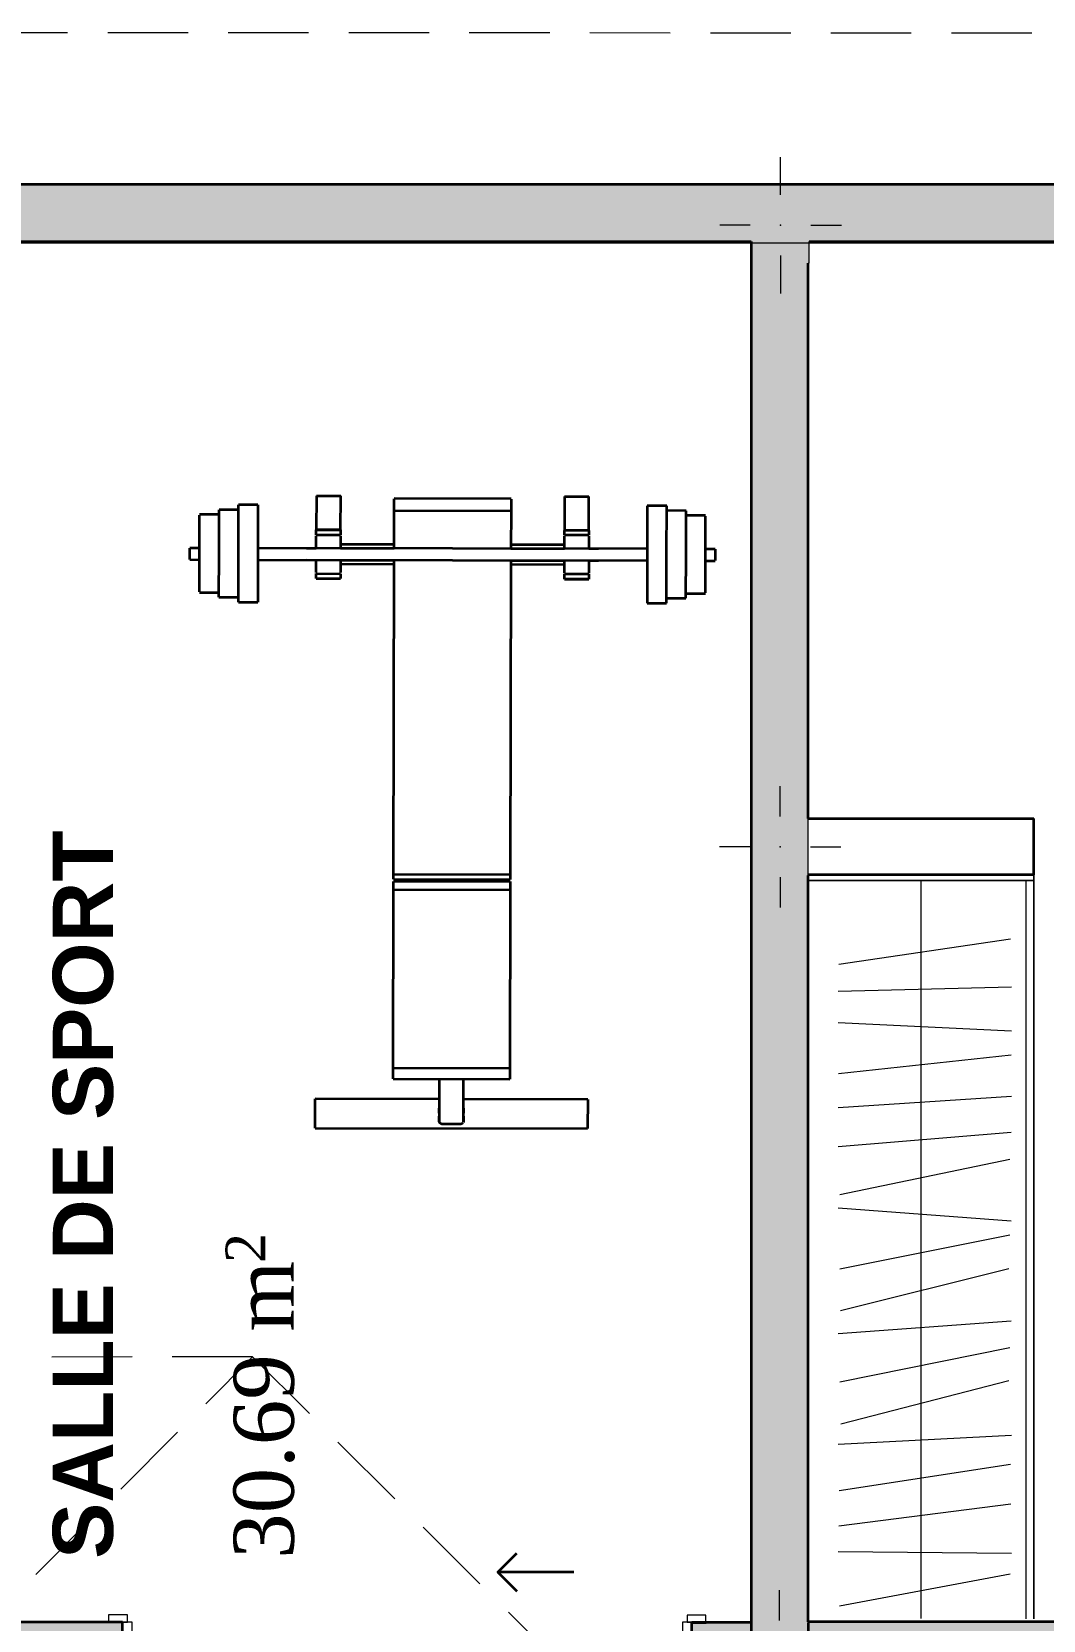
# Model space of a CAD drawing. Header units: millimetres. Extents: x -234375 to -184638, y -91483 to -70216.
# Drawn here: x -197094 to -194430, y -74908 to -70721 of the extents above; entities that cross this region are included whole.
import ezdxf

# ---------------------------------------------------------------- set-up
doc = ezdxf.new("R2010")
doc.units = ezdxf.units.MM
doc.header["$MEASUREMENT"] = 0
doc.linetypes.add('Hidden', pattern=[317.5, 211.666667, -105.833333])
doc.linetypes.add('Wipeout_Contour', pattern=[20000, 0, -20000])
for name, color, linetype, lineweight in [('New_0_Pen_No__15', 214, 'Continuous', 25), ('New_0_Pen_No__7', 7, 'Continuous', 35), ('New_2D Drafting - General_Pen_No__1', 7, 'Continuous', 13), ('New_Archicad Doors_Pen_No__27', 7, 'Continuous', 35), ('New_Drawing & Figure_Pen_No__13', 54, 'Continuous', 18), ('New_Drawing & Figure_Pen_No__15', 214, 'Continuous', 25), ('New_Drawing & Figure_Pen_No__7', 7, 'Continuous', 35), ('New_Shell - Roof_Pen_No__1', 7, 'Continuous', 13), ('New_Structural - Bearing_Pen_No__1', 7, 'Continuous', 13), ('New_Structural - Bearing_Pen_No__20', 1, 'Continuous', 0), ('New_Structural - Bearing_Pen_No__27', 7, 'Continuous', 35)]:
    doc.layers.add(name, color=color, linetype=linetype, lineweight=lineweight)
for name, color, linetype in [('New_Archicad Doors', 7, 'Continuous'), ('New_Drawing & Figure', 7, 'Continuous'), ('New_Shell - Roof', 7, 'Continuous'), ('New_Structural - Bearing', 7, 'Continuous')]:
    doc.layers.add(name, color=color, linetype=linetype)
for name, color, linetype, lineweight, true_color in [('New_Archicad Doors_Pen_No__23', 30, 'Continuous', 20, 0xff6600), ('New_Archicad Doors_Pen_No__3', 30, 'Continuous', 18, 0xff6600), ('New_Drawing & Figure_Pen_No__254', 254, 'Continuous', 13, 0xe8e8e8), ('New_Structural - Bearing_Pen_No__160', 33, 'Continuous', 20, 0xb4a35c)]:
    doc.layers.add(name, color=color, linetype=linetype, lineweight=lineweight, true_color=true_color)
doc.styles.add('GENERATED_STYLE_1', font='arial.ttf')
doc.styles.add('GENERATED_STYLE_2', font='times.ttf')

# ---------------------------------------------------------------- blocks, each defined once
blk = doc.blocks.new('Slab_1', base_point=(-200787.4, -71277.4))
at = {"layer": 'New_Structural - Bearing_Pen_No__1', "color": 7, "linetype": 'Continuous', "lineweight": 13, "flags": 128}
blk.add_lwpolyline([(-200787.4, -71277.4), (-190000.1, -71277.1), (-189999.5, -71124.5), (-188874.4, -71129.2), (-187846.5, -71129.2), (-187843.4, -74360.9), (-188874.7, -74359.2), (-188874.4, -78662), (-187060.4, -78662), (-187064.7, -89633.3), (-200492.9, -89632.1), (-200498.7, -85263), (-199444, -85265.7), (-199437.7, -82864.3), (-199438.1, -82864.3), (-199438.1, -77162), (-197397.7, -77162), (-197397.7, -75061.6), (-200787.4, -75061.6)], close=True, dxfattribs=at)
blk = doc.blocks.new('Sliding Door')
at = {"layer": 'New_Archicad Doors_Pen_No__23', "color": 30, "linetype": 'Continuous', "lineweight": 20, "true_color": 0xff6600}
for p, q in [((-710, 0), (-750, 0)), ((-750, 0), (-750, -115)), ((-710, -115), (-710, 0)), ((750, 0), (710, 0)), ((710, 0), (710, -115)), ((750, -115), (750, 0)), ((-750, -115), (-710, -115)), ((710, -115), (750, -115))]:
    blk.add_line(p, q, dxfattribs=at)
at = {"layer": 'New_Archicad Doors_Pen_No__27', "color": 7, "linetype": 'Continuous', "lineweight": 35}
for p, q in [((-750, 35), (-787, 35)), ((-750, 35), (-787, 35)), ((-750, 0), (-750, 35)), ((-750, 0), (-750, 35)), ((-750, -115), (-750, 0)), ((-750, -115), (-750, 0)), ((750, 0), (750, 35)), ((750, 0), (750, 35)), ((750, 35), (787, 35)), ((750, 35), (787, 35)), ((750, -115), (750, 0)), ((750, -115), (750, 0)), ((-750, -115), (-787, -115)), ((-750, -115), (-787, -115)), ((750, -115), (787, -115)), ((750, -115), (787, -115))]:
    blk.add_line(p, q, dxfattribs=at)
at = {"layer": 'New_Archicad Doors_Pen_No__3', "color": 30, "linetype": 'Continuous', "lineweight": 18, "true_color": 0xff6600}
for p, q in [((-737, 54), (-787, 54)), ((-787, 54), (-787, 35)), ((-737, 35), (-737, 54)), ((787, 54), (737, 54)), ((737, 54), (737, 35)), ((787, 35), (787, 54)), ((-787, 35), (-737, 35)), ((-725, 35), (-750, 35)), ((-750, 35), (-750, 0)), ((-750, 0), (-725, 0)), ((-725, 0), (-725, 35)), ((0, 0), (710, 0)), ((0, -40), (0, 0)), ((710, 0), (710, -40)), ((750, 35), (725, 35)), ((725, 35), (725, 0)), ((725, 0), (750, 0)), ((737, 35), (787, 35)), ((750, 0), (750, 35)), ((-710, -40), (0, -40)), ((-710, -80), (-710, -40)), ((710, -40), (0, -40)), ((0, -40), (0, -80)), ((0, -80), (-710, -80)), ((-737, -115), (-787, -115)), ((-787, -115), (-787, -134)), ((-737, -134), (-737, -115)), ((787, -115), (737, -115)), ((737, -115), (737, -134)), ((787, -134), (787, -115)), ((-787, -134), (-737, -134)), ((737, -134), (787, -134))]:
    blk.add_line(p, q, dxfattribs=at)
blk = doc.blocks.new('Wall_1', base_point=(-195049, -75063.6))
at = {"layer": 'New_Structural - Bearing_Pen_No__160', "linetype": 'Continuous', "lineweight": 0, "true_color": 0x5a512e}
for points in [[(-200937.4, -74911.6), (-200937.4, -74917), (-200792.8, -74917), (-200787.4, -74911.6)], [(-200787.4, -74911.6), (-200792.8, -74917), (-200787.3, -74917), (-200787.3, -74911.6)], [(-200787.3, -74911.6), (-200787.3, -74917), (-200742.9, -74917), (-200742.9, -75057), (-200787.3, -75057), (-200787.3, -75061.6), (-196855, -75062.9), (-196854.9, -74912.9), (-197336.7, -74912.8), (-197336.7, -75062), (-197486.7, -75062), (-197486.7, -74912.7)], [(-195355, -75063.5), (-195198.2, -75063.5), (-195198.2, -74913.5), (-195354.9, -74913.5)], [(-195050, -75063.5), (-195198.2, -75063.5), (-195049, -75063.6), (-195049, -74913.6), (-195050, -74913.6)], [(-200932.8, -75057), (-200937.4, -75057), (-200937.4, -75061.6)], [(-200932.8, -75057), (-200937.4, -75061.6), (-200787.3, -75061.6), (-200787.3, -75057)]]:
    blk.add_hatch(color=59, dxfattribs=at).paths.add_polyline_path(points)
at = {"layer": 'New_Structural - Bearing_Pen_No__27', "color": 7, "linetype": 'Continuous', "lineweight": 35}
for p, q in [((-196854.9, -74912.9), (-196891.9, -74912.9)), ((-196855, -74947.9), (-196854.9, -74912.9)), ((-195355, -74948.5), (-195354.9, -74913.5)), ((-195354.9, -74913.5), (-195317.9, -74913.5)), ((-196855, -75062.9), (-196855, -74947.9)), ((-195355, -75063.5), (-195355, -74948.5)), ((-196855, -75062.9), (-196892, -75062.9)), ((-195355, -75063.5), (-195318, -75063.5))]:
    blk.add_line(p, q, dxfattribs=at)
at = {"layer": 'New_Structural - Bearing_Pen_No__27', "color": 7, "linetype": 'Continuous', "lineweight": 35, "flags": 128}
for points in [[(-200937.4, -74917), (-200937.4, -74911.6)], [(-197486.7, -74912.7), (-200787.4, -74911.6)], [(-196854.9, -74912.9), (-197336.7, -74912.8)], [(-195198.2, -74913.5), (-195354.9, -74913.5)], [(-195049, -74913.6), (-195049, -75063.6)], [(-200937.4, -75061.6), (-196855, -75062.9)], [(-195355, -75063.5), (-195049, -75063.6)]]:
    blk.add_lwpolyline(points, dxfattribs=at)
at = {"layer": 'New_Archicad Doors', "color": 21, "linetype": 'Continuous', "lineweight": 18, "true_color": 0xff9955, "zscale": 1000, "rotation": 359.9805273812867}
blk.add_blockref('Sliding Door', (-196105, -74948.2), dxfattribs=at)
blk = doc.blocks.new('Wall_3', base_point=(-190000.8, -71123.2))
at = {"layer": 'New_Structural - Bearing_Pen_No__160', "linetype": 'Continuous', "lineweight": 0, "true_color": 0x5a512e}
blk.add_hatch(color=59, dxfattribs=at).paths.add_polyline_path([(-200740, -71273.5), (-195196.4, -71273.4), (-195196.4, -71131.1), (-195046.4, -71131.1), (-195046.4, -71273.4), (-190159.8, -71273.2), (-190159.8, -71123.2), (-200740, -71123.5)])
at = {"layer": 'New_Structural - Bearing_Pen_No__27', "color": 7, "linetype": 'Continuous', "lineweight": 35, "flags": 128}
for points in [[(-190000.8, -71123.2), (-200740, -71123.5)], [(-200787.4, -71273.5), (-195199, -71273.4)], [(-195046.4, -71273.4), (-190159.8, -71273.2)]]:
    blk.add_lwpolyline(points, dxfattribs=at)
blk = doc.blocks.new('Wall_4', base_point=(-195049, -71123.4))
at = {"layer": 'New_Structural - Bearing_Pen_No__160', "linetype": 'Continuous', "lineweight": 0, "true_color": 0x5a512e}
for points in [[(-195199, -71273.4), (-195199, -74912), (-195049, -74912), (-195049, -72944.6), (-195196.5, -72944.6), (-195196.5, -72794.6), (-195049, -72794.6), (-195049, -71331.1), (-195196.4, -71331.1), (-195196.4, -71273.4)], [(-195199, -74912), (-195199, -75062), (-195198.2, -75061.2), (-195198.2, -74913.5), (-195050.5, -74913.5), (-195049, -74912)], [(-195049, -74912), (-195050.5, -74913.5), (-195050, -74913.5), (-195050, -75062), (-195049, -75062)], [(-195199, -75062), (-195198.2, -75062), (-195198.2, -75061.2)]]:
    blk.add_hatch(color=59, dxfattribs=at).paths.add_polyline_path(points)
at = {"layer": 'New_Structural - Bearing_Pen_No__27', "color": 7, "linetype": 'Continuous', "lineweight": 35, "flags": 128}
for points in [[(-195199, -71273.4), (-195199, -75062)], [(-195049, -72794.6), (-195049, -71331.1)], [(-195049, -74912), (-195049, -72944.6)]]:
    blk.add_lwpolyline(points, dxfattribs=at)
blk = doc.blocks.new('Door_2')
at = {"layer": 'New_Archicad Doors_Pen_No__23', "color": 30, "linetype": 'Continuous', "lineweight": 20, "true_color": 0xff6600}
for p, q in [((-410, 0), (-450, 0)), ((-450, 0), (-450, -115)), ((-410, -115), (-410, 0)), ((450, 0), (410, 0)), ((410, 0), (410, -115)), ((450, -115), (450, 0)), ((-450, -115), (-410, -115)), ((410, -115), (450, -115))]:
    blk.add_line(p, q, dxfattribs=at)
at = {"layer": 'New_Archicad Doors_Pen_No__27', "color": 7, "linetype": 'Continuous', "lineweight": 35}
for p, q in [((-450, 35), (-487, 35)), ((-450, 35), (-487, 35)), ((-450, 0), (-450, 35)), ((-450, 0), (-450, 35)), ((-450, -115), (-450, 0)), ((-450, -115), (-450, 0)), ((450, 0), (450, 35)), ((450, 0), (450, 35)), ((450, 35), (487, 35)), ((450, 35), (487, 35)), ((450, -115), (450, 0)), ((450, -115), (450, 0)), ((-450, -115), (-487, -115)), ((-450, -115), (-487, -115)), ((450, -115), (487, -115)), ((450, -115), (487, -115))]:
    blk.add_line(p, q, dxfattribs=at)
at = {"layer": 'New_Archicad Doors_Pen_No__3', "color": 30, "linetype": 'Continuous', "lineweight": 18, "true_color": 0xff6600}
for p, q in [((370, 0), (370, 820)), ((370, 820), (410, 820)), ((410, 820), (410, 0)), ((-437, 54), (-487, 54)), ((-487, 54), (-487, 35)), ((-437, 35), (-437, 54)), ((487, 54), (437, 54)), ((437, 54), (437, 35)), ((487, 35), (487, 54)), ((-487, 35), (-437, 35)), ((-425, 35), (-450, 35)), ((-450, 35), (-450, 0)), ((-450, 0), (-425, 0)), ((-425, 0), (-425, 35)), ((410, 0), (370, 0)), ((450, 35), (425, 35)), ((425, 35), (425, 0)), ((425, 0), (450, 0)), ((437, 35), (487, 35)), ((450, 0), (450, 35)), ((-437, -115), (-487, -115)), ((-487, -115), (-487, -134)), ((-437, -134), (-437, -115)), ((487, -115), (437, -115)), ((437, -115), (437, -134)), ((487, -134), (487, -115)), ((-487, -134), (-437, -134)), ((437, -134), (487, -134))]:
    blk.add_line(p, q, dxfattribs=at)
blk.add_arc((410, 0), 820, 90, 180, dxfattribs=at)
blk = doc.blocks.new('Wall_19', base_point=(-195049, -75062))
at = {"layer": 'New_Structural - Bearing_Pen_No__160', "linetype": 'Continuous', "lineweight": 0, "true_color": 0x5a512e}
for points in [[(-195049, -75062), (-193433.6, -75062), (-193433.6, -74912), (-195049, -74912)], [(-192533.6, -75062), (-191596.4, -75062), (-191596.4, -74912), (-192533.6, -74912)]]:
    blk.add_hatch(color=59, dxfattribs=at).paths.add_polyline_path(points)
at = {"layer": 'New_Structural - Bearing_Pen_No__27', "color": 7, "linetype": 'Continuous', "lineweight": 35}
for p, q in [((-193433.6, -74912), (-193470.6, -74912)), ((-193433.6, -74947), (-193433.6, -74912)), ((-192533.6, -74912), (-192496.6, -74912)), ((-192533.6, -74947), (-192533.6, -74912)), ((-193433.6, -75062), (-193433.6, -74947)), ((-192533.6, -75062), (-192533.6, -74947)), ((-193433.6, -75062), (-193470.6, -75062)), ((-192533.6, -75062), (-192496.6, -75062))]:
    blk.add_line(p, q, dxfattribs=at)
at = {"layer": 'New_Structural - Bearing_Pen_No__27', "color": 7, "linetype": 'Continuous', "lineweight": 35, "flags": 128}
for points in [[(-193433.6, -74912), (-195049, -74912)], [(-191596.4, -74912), (-192533.6, -74912)], [(-195199, -75062), (-195198.2, -75062)], [(-195049, -75062), (-193433.6, -75062)], [(-192533.6, -75062), (-191596.4, -75062)]]:
    blk.add_lwpolyline(points, dxfattribs=at)
at = {"layer": 'New_Archicad Doors', "color": 21, "linetype": 'Continuous', "lineweight": 18, "true_color": 0xff9955, "zscale": 1000}
blk.add_blockref('Door_2', (-192983.6, -74947), dxfattribs=at)
blk = doc.blocks.new('Column_15', base_point=(-195122.5, -72869.6))
at = {"layer": 'New_Structural - Bearing_Pen_No__160', "linetype": 'Continuous', "lineweight": 0, "true_color": 0x5a512e}
for points in [[(-195196.5, -72794.6), (-195196.5, -72944.6), (-195049, -72944.6), (-195049, -72794.6)], [(-195048.5, -72794.6), (-195049, -72794.6), (-195049, -72944.6), (-195048.5, -72944.6)]]:
    blk.add_hatch(color=59, dxfattribs=at).paths.add_polyline_path(points)
at = {"layer": 'New_Structural - Bearing_Pen_No__1', "color": 7, "linetype": 'Continuous', "lineweight": 13, "flags": 128}
blk.add_lwpolyline([(-195049, -72944.6), (-195048.5, -72944.6), (-195048.5, -72794.6), (-195049, -72794.6)], dxfattribs=at)
at = {"layer": 'New_Structural - Bearing_Pen_No__20', "color": 1, "linetype": 'Continuous', "lineweight": 0}
for p, q in [((-195122.5, -72789.6), (-195122.5, -72709.6)), ((-195202.5, -72869.6), (-195282.5, -72869.6)), ((-195042.5, -72869.6), (-194962.5, -72869.6)), ((-195122.5, -72949.6), (-195122.5, -73029.6))]:
    blk.add_line(p, q, dxfattribs=at)
blk.add_point((-195122.5, -72869.6), dxfattribs=at)
blk = doc.blocks.new('Column_16', base_point=(-195121.4, -71231.1))
at = {"layer": 'New_Structural - Bearing_Pen_No__160', "linetype": 'Continuous', "lineweight": 0, "true_color": 0x5a512e}
for points in [[(-195046.4, -71131.1), (-195196.4, -71131.1), (-195196.4, -71273.4), (-195049, -71273.4), (-195046.4, -71273.4)], [(-195049, -71273.4), (-195196.4, -71273.4), (-195196.4, -71331.1), (-195049, -71331.1)], [(-195046.4, -71273.4), (-195049, -71273.4), (-195049, -71331.1), (-195046.4, -71331.1)]]:
    blk.add_hatch(color=59, dxfattribs=at).paths.add_polyline_path(points)
at = {"layer": 'New_Structural - Bearing_Pen_No__1', "color": 7, "linetype": 'Continuous', "lineweight": 13, "flags": 128}
blk.add_lwpolyline([(-195049, -71331.1), (-195046.4, -71331.1), (-195046.4, -71273.4)], dxfattribs=at)
at = {"layer": 'New_Structural - Bearing_Pen_No__20', "color": 1, "linetype": 'Continuous', "lineweight": 0}
for p, q in [((-195121.4, -71151.1), (-195121.4, -71051.1)), ((-195201.4, -71231.1), (-195281.4, -71231.1)), ((-195041.4, -71231.1), (-194961.4, -71231.1)), ((-195121.4, -71311.1), (-195121.4, -71411.1))]:
    blk.add_line(p, q, dxfattribs=at)
blk.add_point((-195121.4, -71231.1), dxfattribs=at)
blk = doc.blocks.new('Column_29', base_point=(-195124.1, -74988.5))
at = {"layer": 'New_Structural - Bearing_Pen_No__160', "linetype": 'Continuous', "lineweight": 0, "true_color": 0x5a512e}
for points in [[(-195050.5, -74913.5), (-195198.2, -74913.5), (-195050.6, -74913.6)], [(-195050.6, -74913.6), (-195198.2, -74913.5), (-195198.2, -75061.2)], [(-195050.6, -74913.6), (-195198.2, -75061.2), (-195198.2, -75062), (-195050, -75062), (-195050, -74913.6)], [(-195050.5, -74913.5), (-195050.6, -74913.6), (-195050, -74913.6), (-195050, -74913.5)], [(-195050, -75062), (-195198.2, -75062), (-195198.2, -75063.5), (-195050, -75063.5)]]:
    blk.add_hatch(color=59, dxfattribs=at).paths.add_polyline_path(points)
at = {"layer": 'New_Structural - Bearing_Pen_No__20', "color": 1, "linetype": 'Continuous', "lineweight": 0}
for p, q in [((-195124.1, -74908.5), (-195124.1, -74828.5)), ((-195204.1, -74988.5), (-195284.1, -74988.5)), ((-195044.1, -74988.5), (-194964.1, -74988.5)), ((-195124.1, -75068.5), (-195124.1, -75148.5))]:
    blk.add_line(p, q, dxfattribs=at)
blk.add_point((-195124.1, -74988.5), dxfattribs=at)
blk = doc.blocks.new('Roof_1', base_point=(-201339, -70721))
at = {"layer": 'New_Shell - Roof_Pen_No__1', "color": 7, "linetype": 'Hidden', "lineweight": 13, "flags": 128}
for points in [[(-201339, -70721), (-187447.2, -70726.6)], [(-199997.6, -77710.4), (-196512.6, -74213.8)], [(-196512.6, -74213.8), (-197851, -74214.6)], [(-196512.6, -74213.8), (-194237.5, -76486)]]:
    blk.add_lwpolyline(points, dxfattribs=at)

msp = doc.modelspace()

# ---------------------------------------------------------------- linework, layer by layer
at = {"layer": 'New_0_Pen_No__7', "color": 7, "linetype": 'Continuous', "lineweight": 35}
for points in [[(-195666.5, -74780.9), (-195866.5, -74780.9), (-195816.5, -74730.9)], [(-195866.5, -74780.9), (-195816.5, -74830.9)]]:
    msp.add_lwpolyline(points, dxfattribs=at)
at = {"layer": 'New_Drawing & Figure_Pen_No__13', "color": 54, "linetype": 'Continuous', "lineweight": 18}
for p, q in [((-194515.5, -73112.7), (-194967.7, -73179.4)), ((-194513.1, -73239), (-194970.1, -73251.1)), ((-194513.3, -73355.1), (-194969.9, -73332.9)), ((-194514.3, -73418.5), (-194968.8, -73467.5)), ((-194513.5, -73527.1), (-194969.6, -73557)), ((-194513.8, -73622.2), (-194969.4, -73659.9)), ((-194517.8, -73693.5), (-194965.4, -73786.6)), ((-194513.7, -73856.1), (-194969.5, -73822)), ((-194517.5, -73893.1), (-194965.7, -73983)), ((-194519.9, -73981.6), (-194963.3, -74092.5)), ((-194513.6, -74119.3), (-194969.5, -74152.8)), ((-194517.5, -74189.8), (-194965.6, -74280.2)), ((-194520.3, -74276.7), (-194962.8, -74391.3)), ((-194513.3, -74421.3), (-194969.8, -74444.8)), ((-194515.7, -74497.5), (-194967.5, -74566.6)), ((-194514.9, -74601.9), (-194968.3, -74660.2)), ((-194513, -74732.1), (-194970.1, -74727.9)), ((-194517, -74786.9), (-194966.2, -74871.2))]:
    msp.add_line(p, q, dxfattribs=at)
at = {"layer": 'New_Drawing & Figure_Pen_No__7', "color": 7, "linetype": 'Continuous', "lineweight": 35}
for p, q in [((-196549.8, -72096.4), (-196549.5, -71968.2)), ((-196498.3, -71968.3), (-196549.5, -71968.2)), ((-196498.3, -71968.3), (-196498.5, -72096.5)), ((-196344.4, -71944.2), (-196344.6, -72033.9)), ((-196344.4, -71944.2), (-196338, -71944.2)), ((-196338, -71944.2), (-196286.7, -71944.3)), ((-196286.7, -71944.3), (-196280.3, -71944.3)), ((-196280.5, -72034), (-196280.3, -71944.3)), ((-196139.4, -71982.8), (-196139.3, -71952)), ((-195831.7, -71952.1), (-196139.3, -71951.5)), ((-195831.7, -71952.6), (-195831.7, -71983.4)), ((-195690.7, -71945.5), (-195690.8, -72035.2)), ((-195690.7, -71945.5), (-195684.3, -71945.5)), ((-195684.3, -71945.5), (-195633, -71945.6)), ((-195633, -71945.6), (-195626.6, -71945.6)), ((-195626.8, -72035.3), (-195626.6, -71945.6)), ((-195472.8, -71970.3), (-195473.1, -72098.5)), ((-195421.5, -71970.4), (-195472.8, -71970.3)), ((-195421.8, -72098.6), (-195421.5, -71970.4)), ((-196652.3, -72096.2), (-196652.1, -71995.2)), ((-196600.8, -71993.7), (-196652.1, -71993.6)), ((-196601, -72096.3), (-196600.8, -71980.9)), ((-196549.5, -71981), (-196600.8, -71980.9)), ((-196139.6, -72083.5), (-196139.4, -71982.8)), ((-196139.4, -71982.8), (-195831.7, -71983.4)), ((-195831.7, -71983.4), (-195831.9, -72084.1)), ((-195370.3, -71983.3), (-195421.6, -71983.2)), ((-195370.5, -72098.7), (-195370.3, -71983.3)), ((-195319, -71996.3), (-195370.3, -71996.2)), ((-195319.2, -72098.8), (-195319, -71997.8)), ((-196344.7, -72082.5), (-196344.6, -72049.4)), ((-196280.5, -72034), (-196344.6, -72033.9)), ((-196344.6, -72046.7), (-196344.6, -72033.9)), ((-196344.6, -72033.9), (-196280.5, -72034)), ((-196344.6, -72046.7), (-196280.5, -72046.9)), ((-196280.5, -72049.5), (-196280.6, -72082.6)), ((-196280.5, -72034), (-196280.5, -72046.9)), ((-195690.9, -72048), (-195690.8, -72035.2)), ((-195626.8, -72048.2), (-195690.9, -72048)), ((-195690.9, -72083.8), (-195690.9, -72050.7)), ((-195626.8, -72035.3), (-195690.8, -72035.2)), ((-195626.8, -72035.3), (-195690.8, -72035.2)), ((-195626.8, -72050.8), (-195626.9, -72083.9)), ((-195626.8, -72035.3), (-195626.8, -72048.2)), ((-196678, -72097.1), (-196677.9, -72082.1)), ((-196678, -72112.1), (-196678, -72097.1)), ((-196652.3, -72081.7), (-196677.9, -72081.7)), ((-196652.5, -72197.1), (-196652.3, -72096.2)), ((-196601.3, -72211.6), (-196601, -72096.3)), ((-196550, -72224.5), (-196549.8, -72096.4)), ((-196498.5, -72096.5), (-196498.8, -72224.6)), ((-195473, -72084.1), (-196498.5, -72082)), ((-196344.7, -72082.6), (-196370.3, -72082.6)), ((-196139.6, -72072.8), (-196280.6, -72072.5)), ((-196139.6, -72083), (-196280.6, -72082.8)), ((-195690.9, -72073.7), (-195831.9, -72073.4)), ((-195690.9, -72083.9), (-195831.9, -72083.6)), ((-195601.2, -72084.1), (-195626.9, -72084)), ((-195473.1, -72098.5), (-195473.3, -72226.7)), ((-195422, -72226.8), (-195421.8, -72098.6)), ((-195370.7, -72214.1), (-195370.5, -72098.7)), ((-195319.4, -72199.8), (-195319.2, -72098.8)), ((-195293.6, -72084.4), (-195319.2, -72084.4)), ((-195293.6, -72084.8), (-195293.6, -72099.8)), ((-196678, -72112.4), (-196652.4, -72112.5)), ((-196498.5, -72112.8), (-195473.1, -72114.8)), ((-196370.4, -72113.3), (-196344.7, -72113.4)), ((-196344.8, -72146.6), (-196344.7, -72113)), ((-196280.6, -72113.1), (-196280.7, -72146.7)), ((-196280.7, -72123.8), (-196139.7, -72124)), ((-196280.6, -72113.5), (-196139.6, -72113.8)), ((-196141.3, -72941.5), (-196139.6, -72113.5)), ((-195832, -72114.1), (-195833.6, -72942.2)), ((-195832, -72114.4), (-195691, -72114.7)), ((-195832, -72124.7), (-195691, -72124.9)), ((-195691.1, -72147.9), (-195691, -72114.3)), ((-195626.9, -72114.4), (-195627, -72148)), ((-195626.9, -72114.8), (-195601.3, -72114.9)), ((-195319.3, -72115.1), (-195293.6, -72115.2)), ((-195293.6, -72099.8), (-195293.6, -72114.8)), ((-196344.8, -72162.1), (-196344.8, -72149.3)), ((-196344.8, -72149.3), (-196280.7, -72149.4)), ((-196344.8, -72162.1), (-196280.7, -72162.2)), ((-196344.8, -72162.1), (-196280.7, -72162.2)), ((-196280.7, -72149.4), (-196280.7, -72162.2)), ((-195691.1, -72163.4), (-195691.1, -72150.6)), ((-195627, -72150.7), (-195691.1, -72150.6)), ((-195691.1, -72163.4), (-195627, -72163.5)), ((-195627, -72163.5), (-195691.1, -72163.4)), ((-195627, -72150.7), (-195627, -72163.5)), ((-196652.5, -72198.7), (-196601.3, -72198.8)), ((-196601.3, -72211.6), (-196550, -72211.7)), ((-196550, -72224.5), (-196498.8, -72224.6)), ((-195422, -72214), (-195370.7, -72214.1)), ((-195370.7, -72201.2), (-195319.5, -72201.3)), ((-195473.3, -72226.7), (-195422, -72226.8)), ((-196141.4, -72982.9), (-196141.3, -72960.5)), ((-196141.3, -72954.9), (-196141.3, -72941.5)), ((-196141.3, -72941.5), (-195833.6, -72942.2)), ((-196141.3, -72954.9), (-195833.7, -72955.5)), ((-195833.7, -72961), (-196141.3, -72960.4)), ((-196019.5, -72955), (-196019.5, -72960.8)), ((-195955.4, -72960.9), (-195955.4, -72955.1)), ((-195833.6, -72942.2), (-195833.7, -72955.5)), ((-195833.7, -72961.1), (-195833.7, -72983.5)), ((-196142.3, -73452.8), (-196141.4, -72982.9)), ((-195833.7, -72983.5), (-196141.4, -72982.9)), ((-195833.7, -72983.5), (-195834.7, -73453.4)), ((-196142.3, -73480.9), (-196142.3, -73452.8)), ((-195834.7, -73453.4), (-196142.3, -73452.8)), ((-196142.3, -73481.1), (-195834.7, -73481.7)), ((-195834.7, -73453.4), (-195834.7, -73481.5)), ((-196347.7, -73610.5), (-196347.5, -73533.6)), ((-196020.7, -73534.3), (-196347.5, -73533.6)), ((-196020.7, -73571.2), (-196020.7, -73558)), ((-195956.6, -73558.1), (-195956.7, -73571.4)), ((-195629.7, -73535), (-195956.6, -73534.4)), ((-195629.7, -73535), (-195629.9, -73612)), ((-196020.8, -73593.1), (-196020.8, -73579.4)), ((-196014.4, -73599.5), (-195963.1, -73599.6)), ((-195956.7, -73579.5), (-195956.7, -73593.2)), ((-196347.7, -73610.5), (-195629.9, -73612))]:
    msp.add_line(p, q, dxfattribs=at)
at = {"layer": 'New_Drawing & Figure_Pen_No__7', "color": 7, "linetype": 'Continuous', "lineweight": 35, "flags": 128}
for points in [[(-196020.6, -73481.1), (-196020.6, -73485.1), (-196020.6, -73492.1), (-196020.6, -73498.9), (-196020.6, -73505.6), (-196020.6, -73512.1), (-196020.6, -73518.4), (-196020.7, -73524.5), (-196020.7, -73530.4), (-196020.7, -73536), (-196020.7, -73541.5), (-196020.7, -73546.7), (-196020.7, -73551.7), (-196020.7, -73556.4), (-196020.7, -73560.9), (-196020.7, -73565.1), (-196020.7, -73569), (-196020.7, -73572.6), (-196020.8, -73576), (-196020.8, -73579.1), (-196020.8, -73581.8), (-196020.8, -73584.3), (-196020.8, -73586.5), (-196020.8, -73588.4), (-196020.8, -73589.9), (-196020.8, -73591.2), (-196020.8, -73592.1), (-196020.8, -73592.7), (-196020.8, -73593), (-196020.8, -73593.1)], [(-195956.7, -73593.2), (-195956.7, -73593), (-195956.7, -73592.5), (-195956.7, -73591.8), (-195956.7, -73590.6), (-195956.7, -73589.2), (-195956.7, -73587.5), (-195956.7, -73585.5), (-195956.7, -73583.1), (-195956.7, -73580.5), (-195956.7, -73577.5), (-195956.7, -73574.3), (-195956.7, -73570.8), (-195956.6, -73567), (-195956.6, -73562.9), (-195956.6, -73558.6), (-195956.6, -73554), (-195956.6, -73549.1), (-195956.6, -73544), (-195956.6, -73538.6), (-195956.6, -73533.1), (-195956.6, -73527.3), (-195956.6, -73521.3), (-195956.5, -73515.1), (-195956.5, -73508.7), (-195956.5, -73502.1), (-195956.5, -73495.3), (-195956.5, -73488.4), (-195956.5, -73481.3)], [(-196014.4, -73599.5), (-196015.2, -73599.4), (-196015.6, -73599.4), (-196016, -73599.3), (-196016.7, -73599), (-196017.1, -73598.9), (-196017.4, -73598.7), (-196017.7, -73598.5), (-196018, -73598.3), (-196018.3, -73598.1), (-196018.6, -73597.9), (-196019.1, -73597.4), (-196019.5, -73596.9), (-196020.8, -73593.1)], [(-195958.9, -73598), (-195959.3, -73598.3), (-195959.8, -73598.6), (-195960, -73598.8), (-195960.3, -73598.9), (-195960.8, -73599.1), (-195961.3, -73599.3), (-195961.6, -73599.4), (-195961.9, -73599.5), (-195963.1, -73599.6)], [(-195956.7, -73593.2), (-195957.3, -73595.8)]]:
    msp.add_lwpolyline(points, dxfattribs=at)
at = {"layer": 'New_Drawing & Figure_Pen_No__7', "color": 7, "linetype": 'Continuous', "lineweight": 35}
for points in [[(-195666.5, -74780.9), (-195866.5, -74780.9), (-195816.5, -74730.9)], [(-195866.5, -74780.9), (-195816.5, -74830.9)]]:
    msp.add_lwpolyline(points, dxfattribs=at)

# ---------------------------------------------------------------- block references
at = {"layer": 'New_Structural - Bearing', "color": 7, "lineweight": 13}
for name, p in [('Column_16', (-195121.4, -71231.1)), ('Column_29', (-195124.1, -74988.5))]:
    msp.add_blockref(name, p, dxfattribs=at)
at = {"layer": 'New_Structural - Bearing', "color": 7, "lineweight": 35}
for name, p in [('Wall_3', (-190000.8, -71123.2)), ('Wall_19', (-195049, -75062)), ('Wall_1', (-195049, -75063.6))]:
    msp.add_blockref(name, p, dxfattribs=at)

# ---------------------------------------------------------------- texts
at = {"layer": 'New_0_Pen_No__15', "color": 214, "linetype": 'Continuous', "lineweight": 25, "attachment_point": 7, "rotation": 90, "style": 'GENERATED_STYLE_2'}
for s, insert, char_height in [('\\A1;{\\pql;\\fTimes New Roman|b0|i0|c0|p0;\\W1.000000;2}', (-196479.2, -73966.2), 104.661), ('\\A1;{\\pql;\\fTimes New Roman|b0|i0|c0|p0;\\W1.000000;30.69 m}', (-196400.6, -74745.9), 158.578)]:
    msp.add_mtext(s, dxfattribs=dict(at, insert=insert, char_height=char_height))
at = {"layer": 'New_0_Pen_No__7', "color": 7, "linetype": 'Continuous', "lineweight": 35, "insert": (-196878.1, -74745.9), "char_height": 158.578, "attachment_point": 7, "rotation": 90, "style": 'GENERATED_STYLE_1'}
msp.add_mtext('\\A1;{\\pql;\\fArial|b1|i0|c0|p0;\\W1.000000;SALLE DE SPORT}', dxfattribs=at)
at = {"layer": 'New_Drawing & Figure_Pen_No__15', "color": 214, "linetype": 'Continuous', "lineweight": 25, "attachment_point": 7, "rotation": 90, "style": 'GENERATED_STYLE_2'}
for s, insert, char_height in [('\\A1;{\\pql;\\fTimes New Roman|b0|i0|c0|p0;\\W1.000000;2}', (-196479.2, -73966.2), 104.661), ('\\A1;{\\pql;\\fTimes New Roman|b0|i0|c0|p0;\\W1.000000;30.69 m}', (-196400.6, -74745.9), 158.578)]:
    msp.add_mtext(s, dxfattribs=dict(at, insert=insert, char_height=char_height))

# ---------------------------------------------------------------- wipeouts: each hides what was drawn before it
at = {"color": 254, "linetype": 'Wipeout_Contour', "lineweight": 0, "ltscale": 831864.704332}
msp.add_wipeout([(-194454.5, -72958), (-194454.5, -72943.1), (-195048.5, -72943.1), (-195048.5, -72958)], dxfattribs=at).dxf.layer = 'New_Drawing & Figure'

# ---------------------------------------------------------------- next in the draw order: linework, layer by layer
at = {"layer": 'New_Drawing & Figure_Pen_No__254', "color": 254, "linetype": 'Wipeout_Contour', "lineweight": 13, "true_color": 0xe8e8e8}
for p, q in [((-194454.5, -72943.1), (-195048.5, -72943.1)), ((-195048.5, -72943.1), (-195048.5, -72958)), ((-195048.5, -72958), (-194454.5, -72958)), ((-194454.5, -72958), (-194454.5, -72943.1))]:
    msp.add_line(p, q, dxfattribs=at)

# ---------------------------------------------------------------- next in the draw order: wipeouts: each hides what was drawn before it
at = {"color": 254, "linetype": 'Wipeout_Contour', "lineweight": 0, "ltscale": 831750.208736}
msp.add_wipeout([(-194454.5, -72943.1), (-194454.5, -72794.6), (-195048.5, -72794.6), (-195048.5, -72943.1)], dxfattribs=at).dxf.layer = 'New_Drawing & Figure'

# ---------------------------------------------------------------- next in the draw order: linework, layer by layer
at = {"layer": 'New_2D Drafting - General_Pen_No__1', "color": 7, "linetype": 'Continuous', "lineweight": 13}
for p, q in [((-195048.5, -72794.6), (-194454.5, -72794.6)), ((-194454.5, -72794.6), (-194454.5, -74903.9)), ((-195048.5, -72958), (-194454.5, -72958))]:
    msp.add_line(p, q, dxfattribs=at)
at = {"layer": 'New_Drawing & Figure_Pen_No__13', "color": 54, "linetype": 'Continuous', "lineweight": 18}
for p, q in [((-194454.5, -72958), (-195047.5, -72958)), ((-194751.5, -74903.7), (-194751.5, -72958)), ((-194474.3, -74903.9), (-194474.3, -72958)), ((-194454.5, -74903.9), (-194454.5, -72943.1))]:
    msp.add_line(p, q, dxfattribs=at)
at = {"layer": 'New_Drawing & Figure_Pen_No__254', "color": 254, "linetype": 'Wipeout_Contour', "lineweight": 13, "true_color": 0xe8e8e8}
for p, q in [((-194454.5, -72794.6), (-195048.5, -72794.6)), ((-195048.5, -72794.6), (-195048.5, -72943.1)), ((-194454.5, -72943.1), (-194454.5, -72794.6)), ((-195048.5, -72943.1), (-194454.5, -72943.1))]:
    msp.add_line(p, q, dxfattribs=at)
at = {"layer": 'New_Drawing & Figure_Pen_No__7', "color": 7, "linetype": 'Continuous', "lineweight": 35}
for p, q in [((-195048.5, -72794.6), (-194454.5, -72794.6)), ((-194454.5, -72943.1), (-194454.5, -72794.6)), ((-194454.5, -72943.1), (-195048.5, -72943.1))]:
    msp.add_line(p, q, dxfattribs=at)

# ---------------------------------------------------------------- next in the draw order: block references
at = {"layer": 'New_Shell - Roof', "color": 7, "linetype": 'Continuous', "lineweight": 13}
msp.add_blockref('Roof_1', (-201339, -70721), dxfattribs=at)
at = {"layer": 'New_Structural - Bearing', "color": 7, "linetype": 'Continuous', "lineweight": 13}
msp.add_blockref('Slab_1', (-200787.4, -71277.4), dxfattribs=at)
at = {"layer": 'New_Structural - Bearing', "color": 7, "lineweight": 35}
msp.add_blockref('Wall_4', (-195049, -71123.4), dxfattribs=at)
at = {"layer": 'New_Structural - Bearing', "color": 7, "lineweight": 13}
msp.add_blockref('Column_15', (-195122.5, -72869.6), dxfattribs=at)

doc.saveas('drawing.dxf')
